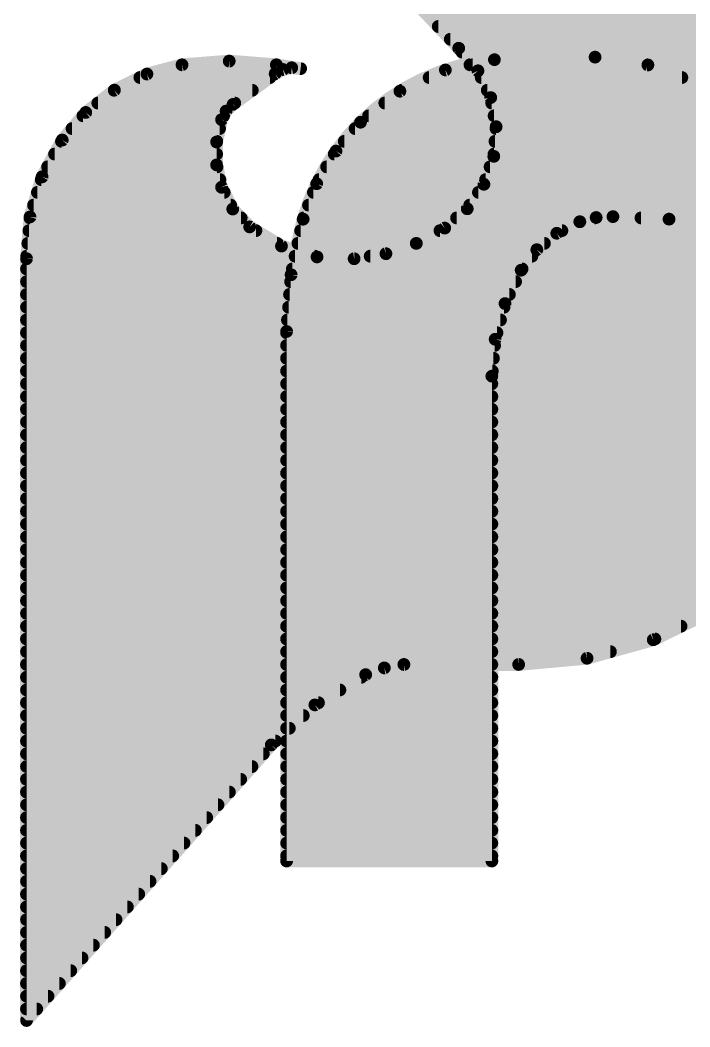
# Model space of a CAD drawing. Extents: x -19 to 88, y -11 to 23.
# Drawn here: x 7.607 to 8.942, y 18.405 to 20.409 of the extents above; entities that cross this region are included whole.
import ezdxf

# ---------------------------------------------------------------- set-up
doc = ezdxf.new("R2010")
doc.units = 0
for name, color, linetype in [('21', 53, 'CONTINUOUS'), ('22', 53, 'CONTINUOUS'), ('23', 53, 'CONTINUOUS')]:
    doc.layers.add(name, color=color, linetype=linetype)

msp = doc.modelspace()

# ---------------------------------------------------------------- linework, layer by layer
at = {"layer": '21', "const_width": 0.0254}
for points in [[(8.3356, 20.5074), (8.4811, 20.353)], [(8.4164, 20.4216), (9.4376, 20.4216)], [(8.4404, 20.3962), (9.4467, 20.3962)], [(8.4643, 20.3708), (9.4558, 20.3708)], [(8.4811, 20.353), (8.5194, 20.3081)], [(8.4876, 20.3454), (9.4621, 20.3454)], [(7.9299, 20.32), (7.86, 20.3016)], [(8.0239, 20.3274), (7.9299, 20.32)], [(7.9299, 20.32), (8.1179, 20.32)], [(8.1179, 20.32), (8.0239, 20.3274)], [(8.1154, 20.3022), (8.1311, 20.3106)], [(8.1662, 20.3124), (8.1179, 20.32)], [(8.1311, 20.3106), (8.1485, 20.3141)], [(8.1485, 20.3141), (8.1662, 20.3124)], [(8.5092, 20.32), (9.4672, 20.32)], [(7.86, 20.3016), (7.7952, 20.2695)], [(7.8459, 20.2946), (8.1049, 20.2946)], [(8.0315, 20.2413), (8.1154, 20.3022)], [(8.5194, 20.3081), (8.5449, 20.2548)], [(8.5259, 20.2946), (9.4722, 20.2946)], [(7.7952, 20.2695), (7.7382, 20.2251)], [(7.7948, 20.2692), (8.0699, 20.2692)], [(8.538, 20.2692), (9.4773, 20.2692)], [(8.5449, 20.2548), (8.5556, 20.1967)], [(7.7622, 20.2438), (8.0349, 20.2438)], [(8.0177, 20.2279), (8.0315, 20.2413)], [(8.5469, 20.2438), (9.4798, 20.2438)], [(7.7382, 20.2251), (7.6912, 20.1701)], [(7.7325, 20.2184), (8.0127, 20.2184)], [(7.9988, 20.1663), (8.0087, 20.2108)], [(8.0087, 20.2108), (8.0177, 20.2279)], [(8.5516, 20.2184), (9.4806, 20.2184)], [(7.7108, 20.193), (8.0047, 20.193)], [(8.5556, 20.1967), (8.551, 20.1378)], [(8.5554, 20.193), (9.4814, 20.193)], [(7.6912, 20.1701), (7.6511, 20.0969)], [(7.6898, 20.1676), (7.9991, 20.1676)], [(7.9988, 20.1207), (7.9988, 20.1663)], [(8.5534, 20.1676), (9.4822, 20.1676)], [(7.6759, 20.1422), (7.9988, 20.1422)], [(8.551, 20.1378), (8.5314, 20.0821)], [(8.5514, 20.1422), (9.483, 20.1422)], [(7.662, 20.1168), (7.9996, 20.1168)], [(8.0087, 20.0762), (7.9988, 20.1207)], [(8.5436, 20.1168), (9.4838, 20.1168)], [(7.6511, 20.0969), (7.6271, 20.017)], [(7.6494, 20.0914), (8.0053, 20.0914)], [(8.5347, 20.0914), (9.4845, 20.0914)], [(8.0309, 20.0328), (8.0087, 20.0762)], [(8.5314, 20.0821), (8.498, 20.0334)], [(7.6418, 20.066), (8.0139, 20.066)], [(8.5204, 20.066), (9.4853, 20.066)], [(7.6341, 20.0406), (8.0269, 20.0406)], [(8.0646, 19.9974), (8.0309, 20.0328)], [(8.498, 20.0334), (8.4532, 19.9949)], [(8.503, 20.0406), (9.4815, 20.0406)], [(7.6271, 20.017), (7.6201, 19.9339)], [(7.6269, 20.0152), (8.0477, 20.0152)], [(8.4769, 20.0152), (9.4776, 20.0152)], [(7.6248, 19.9898), (8.0772, 19.9898)], [(8.128, 19.9592), (8.0646, 19.9974)], [(8.4532, 19.9949), (8.3968, 19.9645)], [(8.4437, 19.9898), (9.4738, 19.9898)], [(7.6227, 19.9644), (8.1194, 19.9644)], [(8.1988, 19.9376), (8.128, 19.9592)], [(8.3968, 19.9645), (8.3361, 19.944)], [(8.3965, 19.9644), (9.4699, 19.9644)], [(7.6201, 19.9339), (7.6201, 18.4175)], [(7.6205, 19.939), (8.1942, 19.939)], [(8.2728, 19.9339), (8.1988, 19.9376)], [(8.3361, 19.944), (8.2728, 19.9339)], [(8.3048, 19.939), (9.4661, 19.939)], [(7.6201, 19.9136), (9.4622, 19.9136)], [(7.6201, 19.8882), (9.4584, 19.8882)], [(7.6201, 19.8628), (9.4521, 19.8628)], [(7.6201, 19.8374), (9.4434, 19.8374)], [(7.6201, 19.812), (9.4346, 19.812)], [(7.6201, 19.7866), (9.4259, 19.7866)], [(7.6201, 19.7612), (9.4171, 19.7612)], [(7.6201, 19.7358), (9.4084, 19.7358)], [(7.6201, 19.7104), (9.3996, 19.7104)], [(7.6201, 19.685), (9.3891, 19.685)], [(7.6201, 19.6596), (9.3748, 19.6596)], [(7.6201, 19.6342), (9.3605, 19.6342)], [(7.6201, 19.6088), (9.3462, 19.6088)], [(7.6201, 19.5834), (9.3319, 19.5834)], [(7.6201, 19.558), (9.3176, 19.558)], [(7.6201, 19.5326), (9.3033, 19.5326)], [(7.6201, 19.5072), (9.2848, 19.5072)], [(7.6201, 19.4818), (9.2645, 19.4818)], [(7.6201, 19.4564), (9.2442, 19.4564)], [(7.6201, 19.431), (9.2239, 19.431)], [(7.6201, 19.4056), (9.2013, 19.4056)], [(7.6201, 19.3802), (9.1744, 19.3802)], [(7.6201, 19.3548), (9.1474, 19.3548)], [(7.6201, 19.3294), (9.1205, 19.3294)], [(7.6201, 19.304), (9.0889, 19.304)], [(7.6201, 19.2786), (9.0529, 19.2786)], [(7.6201, 19.2532), (9.0169, 19.2532)], [(7.6201, 19.2278), (8.9761, 19.2278)], [(8.8687, 19.1754), (8.9917, 19.2354)], [(7.6201, 19.2024), (8.924, 19.2024)], [(7.6201, 19.177), (8.8719, 19.177)], [(8.7368, 19.1386), (8.8687, 19.1754)], [(7.6201, 19.1516), (8.7834, 19.1516)], [(8.6005, 19.1262), (8.7368, 19.1386)], [(7.6201, 19.1262), (8.6005, 19.1262)], [(8.2957, 19.1059), (8.3329, 19.1194)], [(8.3329, 19.1194), (8.3719, 19.1262)], [(8.3719, 19.1262), (8.6005, 19.1262)], [(7.6201, 19.1008), (8.2871, 19.1008)], [(8.1945, 19.0457), (8.2957, 19.1059)], [(7.6201, 19.0754), (8.2444, 19.0754)], [(7.6201, 19.05), (8.2017, 19.05)], [(8.1077, 18.9662), (8.1945, 19.0457)], [(7.6201, 19.0246), (8.1714, 19.0246)], [(7.6201, 18.9992), (8.1437, 18.9992)], [(7.6201, 18.9738), (8.116, 18.9738)], [(7.6201, 18.4175), (8.1077, 18.9662)], [(7.6201, 18.9484), (8.0919, 18.9484)], [(7.6201, 18.923), (8.0693, 18.923)], [(7.6201, 18.8976), (8.0467, 18.8976)], [(7.6201, 18.8722), (8.0242, 18.8722)], [(7.6201, 18.8468), (8.0016, 18.8468)], [(7.6201, 18.8214), (7.979, 18.8214)], [(7.6201, 18.796), (7.9565, 18.796)], [(7.6201, 18.7706), (7.9339, 18.7706)], [(7.6201, 18.7452), (7.9113, 18.7452)], [(7.6201, 18.7198), (7.8887, 18.7198)], [(7.6201, 18.6944), (7.8662, 18.6944)], [(7.6201, 18.669), (7.8436, 18.669)], [(7.6201, 18.6436), (7.821, 18.6436)], [(7.6201, 18.6182), (7.7985, 18.6182)], [(7.6201, 18.5928), (7.7759, 18.5928)], [(7.6201, 18.5674), (7.7533, 18.5674)], [(7.6201, 18.542), (7.7307, 18.542)], [(7.6201, 18.5166), (7.7082, 18.5166)], [(7.6201, 18.4912), (7.6856, 18.4912)], [(7.6201, 18.4658), (7.663, 18.4658)], [(7.6201, 18.4404), (7.6404, 18.4404)]]:
    msp.add_lwpolyline(points, dxfattribs=at)
at = {"layer": '21', "const_width": 0.0127}
for points in [[(8.4404, 20.4026, 1), (8.4404, 20.3898)], [(8.4643, 20.3772, 1), (8.4643, 20.3645)], [(8.4859, 20.3571, 1), (8.4763, 20.3489)], [(8.4765, 20.3486, 1), (8.4857, 20.3574)], [(8.4876, 20.3518, 1), (8.4876, 20.3391)], [(7.9299, 20.3264, 1), (7.9299, 20.3136)], [(7.9294, 20.3263, 1), (7.9304, 20.3137)], [(7.9315, 20.3139, 1), (7.9283, 20.3261)], [(8.0244, 20.3337, 1), (8.0234, 20.321)], [(8.0244, 20.321, 1), (8.0234, 20.3337)], [(8.1189, 20.3263, 1), (8.1169, 20.3137)], [(8.1174, 20.3137, 1), (8.1184, 20.3263)], [(8.1179, 20.3136, 1), (8.1179, 20.3264)], [(8.1298, 20.3168, 1), (8.1323, 20.3044)], [(8.1341, 20.305, 1), (8.1281, 20.3162)], [(8.1491, 20.3204, 1), (8.1479, 20.3078)], [(8.1498, 20.3079, 1), (8.1472, 20.3203)], [(8.1652, 20.3061, 1), (8.1672, 20.3187)], [(8.1656, 20.3061, 1), (8.1668, 20.3187)], [(8.5092, 20.3264, 1), (8.5092, 20.3136)], [(7.8459, 20.301, 1), (7.8459, 20.2883)], [(7.8584, 20.3077, 1), (7.8616, 20.2954)], [(7.8628, 20.2959, 1), (7.8572, 20.3073)], [(8.1049, 20.2883, 1), (8.1049, 20.301)], [(8.1124, 20.3078, 1), (8.1184, 20.2966)], [(8.1191, 20.2971, 1), (8.1117, 20.3073)], [(8.5252, 20.3108, 1), (8.5137, 20.3053)], [(8.5146, 20.3039, 1), (8.5243, 20.3122)], [(8.5259, 20.301, 1), (8.5259, 20.2883)], [(7.7948, 20.2756, 1), (7.7948, 20.2629)], [(7.7924, 20.2752, 1), (7.798, 20.2638)], [(7.7991, 20.2645, 1), (7.7913, 20.2745)], [(8.0699, 20.2629, 1), (8.0699, 20.2756)], [(8.538, 20.2756, 1), (8.538, 20.2629)], [(8.5511, 20.2559, 1), (8.5386, 20.2536)], [(8.5391, 20.252, 1), (8.5506, 20.2575)], [(7.7622, 20.2502, 1), (7.7622, 20.2374)], [(8.0278, 20.2464, 1), (8.0352, 20.2362)], [(8.0359, 20.2368, 1), (8.0271, 20.2458)], [(8.0349, 20.2374, 1), (8.0349, 20.2502)], [(8.5469, 20.2502, 1), (8.5469, 20.2374)], [(7.7325, 20.2248, 1), (7.7325, 20.2121)], [(7.7343, 20.2301, 1), (7.7421, 20.2201)], [(7.743, 20.221, 1), (7.7333, 20.2292)], [(8.0149, 20.2094, 1), (8.0025, 20.2122)], [(8.0133, 20.2324, 1), (8.0221, 20.2233)], [(8.0233, 20.2249, 1), (8.0121, 20.2308)], [(8.0127, 20.2121, 1), (8.0127, 20.2248)], [(8.5516, 20.2248, 1), (8.5516, 20.2121)], [(7.7108, 20.1994, 1), (7.7108, 20.1867)], [(8.0031, 20.2138, 1), (8.0143, 20.2078)], [(8.0047, 20.1867, 1), (8.0047, 20.1994)], [(8.5554, 20.1994, 1), (8.5554, 20.1867)], [(8.562, 20.1962, 1), (8.5493, 20.1972)], [(8.5494, 20.1955, 1), (8.5619, 20.1978)], [(7.6968, 20.167, 1), (7.6856, 20.1732)], [(7.6898, 20.174, 1), (7.6898, 20.1612)], [(7.6864, 20.1742, 1), (7.696, 20.166)], [(8.0051, 20.1663, 1), (7.9924, 20.1663)], [(7.9926, 20.1677, 1), (8.005, 20.1649)], [(7.9991, 20.1612, 1), (7.9991, 20.174)], [(8.5534, 20.174, 1), (8.5534, 20.1612)], [(7.6759, 20.1486, 1), (7.6759, 20.1359)], [(7.9988, 20.1359, 1), (7.9988, 20.1486)], [(8.5447, 20.1383, 1), (8.5574, 20.1373)], [(8.5514, 20.1486, 1), (8.5514, 20.1359)], [(8.557, 20.1357, 1), (8.5451, 20.1399)], [(7.662, 20.1232, 1), (7.662, 20.1105)], [(7.9924, 20.1207, 1), (8.0051, 20.1207)], [(8.005, 20.1221, 1), (7.9926, 20.1193)], [(7.9996, 20.1105, 1), (7.9996, 20.1232)], [(8.5436, 20.1232, 1), (8.5436, 20.1105)], [(7.6494, 20.0978, 1), (7.6494, 20.085)], [(7.6455, 20.1, 1), (7.6567, 20.0939)], [(7.6572, 20.0951, 1), (7.645, 20.0988)], [(8.0053, 20.085, 1), (8.0053, 20.0978)], [(8.5347, 20.0978, 1), (8.5347, 20.085)], [(8.0144, 20.0791, 1), (8.003, 20.0733)], [(8.0025, 20.0748, 1), (8.0149, 20.0776)], [(8.5254, 20.0842, 1), (8.5374, 20.08)], [(8.5366, 20.0785, 1), (8.5262, 20.0857)], [(7.6418, 20.0724, 1), (7.6418, 20.0597)], [(8.0139, 20.0597, 1), (8.0139, 20.0724)], [(8.5204, 20.0724, 1), (8.5204, 20.0597)], [(7.6341, 20.047, 1), (7.6341, 20.0343)], [(8.0355, 20.0371, 1), (8.0263, 20.0284)], [(8.0253, 20.0299, 1), (8.0366, 20.0356)], [(8.0269, 20.0343, 1), (8.0269, 20.047)], [(8.4928, 20.0369, 1), (8.5033, 20.0298)], [(8.5022, 20.0285, 1), (8.4939, 20.0382)], [(8.503, 20.047, 1), (8.503, 20.0343)], [(7.6269, 20.0216, 1), (7.6269, 20.0088)], [(7.6334, 20.0165, 1), (7.6207, 20.0176)], [(7.621, 20.0189, 1), (7.6331, 20.0152)], [(8.0477, 20.0088, 1), (8.0477, 20.0216)], [(8.4769, 20.0216, 1), (8.4769, 20.0088)], [(7.6248, 19.9962, 1), (7.6248, 19.9835)], [(8.0679, 20.0028, 1), (8.0613, 19.992)], [(8.06, 19.993, 1), (8.0692, 20.0018)], [(8.0772, 19.9835, 1), (8.0772, 19.9962)], [(8.4437, 19.9962, 1), (8.4437, 19.9835)], [(8.4491, 19.9997, 1), (8.4573, 19.9901)], [(8.4562, 19.9893, 1), (8.4502, 20.0005)], [(7.6227, 19.9708, 1), (7.6227, 19.9581)], [(8.1194, 19.9581, 1), (8.1194, 19.9708)], [(8.1299, 19.9653, 1), (8.1262, 19.9531)], [(8.1247, 19.9537, 1), (8.1313, 19.9646)], [(8.3965, 19.9708, 1), (8.3965, 19.9581)], [(8.3938, 19.9701, 1), (8.3998, 19.9589)], [(8.3988, 19.9585, 1), (8.3948, 19.9705)], [(7.6265, 19.9339, 1), (7.6138, 19.9339)], [(7.6205, 19.9454, 1), (7.6205, 19.9326)], [(8.1992, 19.9439, 1), (8.1985, 19.9312)], [(8.1942, 19.9326, 1), (8.1942, 19.9454)], [(8.197, 19.9315, 1), (8.2007, 19.9436)], [(8.2718, 19.9402, 1), (8.2738, 19.9276)], [(8.2725, 19.9276, 1), (8.2731, 19.9402)], [(8.3048, 19.9454, 1), (8.3048, 19.9326)], [(8.3341, 19.95, 1), (8.3381, 19.938)], [(8.3371, 19.9377, 1), (8.3351, 19.9502)], [(7.6138, 19.9344, 1), (7.6264, 19.9334)], [(7.6201, 19.92, 1), (7.6201, 19.9073)], [(7.6201, 19.8946, 1), (7.6201, 19.8819)], [(7.6201, 19.8692, 1), (7.6201, 19.8564)], [(7.6201, 19.8438, 1), (7.6201, 19.8311)], [(7.6201, 19.8184, 1), (7.6201, 19.8056)], [(7.6201, 19.793, 1), (7.6201, 19.7802)], [(7.6201, 19.7676, 1), (7.6201, 19.7549)], [(7.6201, 19.7422, 1), (7.6201, 19.7294)], [(7.6201, 19.7168, 1), (7.6201, 19.704)], [(7.6201, 19.6914, 1), (7.6201, 19.6787)], [(7.6201, 19.666, 1), (7.6201, 19.6532)], [(7.6201, 19.6406, 1), (7.6201, 19.6278)], [(7.6201, 19.6152, 1), (7.6201, 19.6025)], [(7.6201, 19.5898, 1), (7.6201, 19.577)], [(7.6201, 19.5644, 1), (7.6201, 19.5516)], [(7.6201, 19.539, 1), (7.6201, 19.5263)], [(7.6201, 19.5136, 1), (7.6201, 19.5008)], [(7.6201, 19.4882, 1), (7.6201, 19.4754)], [(7.6201, 19.4628, 1), (7.6201, 19.4501)], [(7.6201, 19.4374, 1), (7.6201, 19.4246)], [(7.6201, 19.412, 1), (7.6201, 19.3992)], [(7.6201, 19.3866, 1), (7.6201, 19.3739)], [(7.6201, 19.3612, 1), (7.6201, 19.3484)], [(7.6201, 19.3358, 1), (7.6201, 19.323)], [(7.6201, 19.3104, 1), (7.6201, 19.2977)], [(7.6201, 19.285, 1), (7.6201, 19.2722)], [(7.6201, 19.2596, 1), (7.6201, 19.2468)], [(7.6201, 19.2342, 1), (7.6201, 19.2215)], [(7.6201, 19.2088, 1), (7.6201, 19.196)], [(8.924, 19.196, 1), (8.924, 19.2088)], [(7.6201, 19.1834, 1), (7.6201, 19.1706)], [(8.8659, 19.1811, 1), (8.8714, 19.1697)], [(8.8704, 19.1693, 1), (8.867, 19.1815)], [(8.8719, 19.1706, 1), (8.8719, 19.1834)], [(7.6201, 19.158, 1), (7.6201, 19.1453)], [(8.7834, 19.1453, 1), (8.7834, 19.158)], [(8.7351, 19.1447, 1), (8.7385, 19.1325)], [(8.7374, 19.1323, 1), (8.7362, 19.1449)], [(7.6201, 19.1326, 1), (7.6201, 19.1198)], [(8.3318, 19.1256, 1), (8.334, 19.1131)], [(8.3351, 19.1134, 1), (8.3308, 19.1253)], [(8.3719, 19.1326, 1), (8.3719, 19.1198)], [(8.373, 19.1199, 1), (8.3708, 19.1325)], [(8.5999, 19.1325, 1), (8.6011, 19.1199)], [(8.6005, 19.1198, 1), (8.6005, 19.1326)], [(8.6005, 19.1198, 1), (8.6005, 19.1326)], [(7.6201, 19.1072, 1), (7.6201, 19.0944)], [(8.2871, 19.0944, 1), (8.2871, 19.1072)], [(8.2935, 19.1119, 1), (8.2979, 19.0999)], [(8.2989, 19.1004, 1), (8.2925, 19.1114)], [(7.6201, 19.0818, 1), (7.6201, 19.0691)], [(8.2444, 19.0691, 1), (8.2444, 19.0818)], [(7.6201, 19.0564, 1), (7.6201, 19.0436)], [(8.2017, 19.0436, 1), (8.2017, 19.0564)], [(8.1913, 19.0512, 1), (8.1977, 19.0403)], [(8.1988, 19.0411, 1), (8.1902, 19.0504)], [(7.6201, 19.031, 1), (7.6201, 19.0182)], [(8.1714, 19.0182, 1), (8.1714, 19.031)], [(7.6201, 19.0056, 1), (7.6201, 18.9929)], [(8.1437, 18.9929, 1), (8.1437, 19.0056)], [(7.6201, 18.9802, 1), (7.6201, 18.9674)], [(8.1124, 18.962, 1), (8.103, 18.9704)], [(8.116, 18.9674, 1), (8.116, 18.9802)], [(7.6201, 18.9548, 1), (7.6201, 18.942)], [(8.0919, 18.942, 1), (8.0919, 18.9548)], [(8.1034, 18.9709, 1), (8.112, 18.9615)], [(7.6201, 18.9294, 1), (7.6201, 18.9167)], [(8.0693, 18.9167, 1), (8.0693, 18.9294)], [(7.6201, 18.904, 1), (7.6201, 18.8912)], [(8.0467, 18.8912, 1), (8.0467, 18.904)], [(7.6201, 18.8786, 1), (7.6201, 18.8658)], [(8.0242, 18.8658, 1), (8.0242, 18.8786)], [(7.6201, 18.8532, 1), (7.6201, 18.8405)], [(8.0016, 18.8405, 1), (8.0016, 18.8532)], [(7.6201, 18.8278, 1), (7.6201, 18.815)], [(7.979, 18.815, 1), (7.979, 18.8278)], [(7.6201, 18.8024, 1), (7.6201, 18.7896)], [(7.9565, 18.7896, 1), (7.9565, 18.8024)], [(7.6201, 18.777, 1), (7.6201, 18.7643)], [(7.9339, 18.7643, 1), (7.9339, 18.777)], [(7.6201, 18.7516, 1), (7.6201, 18.7388)], [(7.9113, 18.7388, 1), (7.9113, 18.7516)], [(7.6201, 18.7262, 1), (7.6201, 18.7134)], [(7.8887, 18.7134, 1), (7.8887, 18.7262)], [(7.6201, 18.7008, 1), (7.6201, 18.6881)], [(7.8662, 18.6881, 1), (7.8662, 18.7008)], [(7.6201, 18.6754, 1), (7.6201, 18.6626)], [(7.8436, 18.6626, 1), (7.8436, 18.6754)], [(7.6201, 18.65, 1), (7.6201, 18.6372)], [(7.821, 18.6372, 1), (7.821, 18.65)], [(7.6201, 18.6246, 1), (7.6201, 18.6119)], [(7.7985, 18.6119, 1), (7.7985, 18.6246)], [(7.6201, 18.5992, 1), (7.6201, 18.5864)], [(7.7759, 18.5864, 1), (7.7759, 18.5992)], [(7.6201, 18.5738, 1), (7.6201, 18.561)], [(7.7533, 18.561, 1), (7.7533, 18.5738)], [(7.6201, 18.5484, 1), (7.6201, 18.5357)], [(7.7307, 18.5357, 1), (7.7307, 18.5484)], [(7.6201, 18.523, 1), (7.6201, 18.5102)], [(7.7082, 18.5102, 1), (7.7082, 18.523)], [(7.6201, 18.4976, 1), (7.6201, 18.4848)], [(7.6856, 18.4848, 1), (7.6856, 18.4976)], [(7.6201, 18.4722, 1), (7.6201, 18.4595)], [(7.663, 18.4595, 1), (7.663, 18.4722)], [(7.6201, 18.4468, 1), (7.6201, 18.434)], [(7.6404, 18.434, 1), (7.6404, 18.4468)], [(7.6154, 18.4217, 1), (7.6248, 18.4133)], [(7.6138, 18.4175, 1), (7.6265, 18.4175)]]:
    msp.add_lwpolyline(points, format="xyb", dxfattribs=at)
at = {"layer": '22'}
for points, const_width in [([(8.5522, 20.3302, 0.1741), (8.2855, 20.2057)], 0.0254), ([(8.7528, 20.3352, 0.0335), (8.5522, 20.3302)], 0.0254), ([(8.552, 20.3365, 1), (8.5524, 20.3239)], 0.0127), ([(8.5516, 20.3365, 1), (8.5528, 20.3239)], 0.0127), ([(8.5535, 20.324, 1), (8.5509, 20.3364)], 0.0127), ([(8.5528, 20.3239, 1), (8.5516, 20.3365)], 0.0127), ([(8.7537, 20.3415, 1), (8.7519, 20.3289)], 0.0127), ([(9.0475, 20.226, 0.1577), (8.7528, 20.3352)], 0.0254), ([(8.7531, 20.3415, 1), (8.7525, 20.3289)], 0.0127), ([(8.753, 20.3289, 1), (8.7526, 20.3415)], 0.0127), ([(8.7525, 20.3289, 1), (8.7531, 20.3415)], 0.0127), ([(8.4532, 20.3159, 1), (8.4558, 20.3035)], 0.0127), ([(8.4572, 20.3039, 1), (8.4518, 20.3154)], 0.0127), ([(8.5036, 20.3264, 1), (8.5036, 20.3136)], 0.0127), ([(8.8602, 20.3257, 1), (8.8558, 20.3138)], 0.0127), ([(8.856, 20.3136, 1), (8.856, 20.3264)], 0.0127), ([(8.857, 20.3134, 1), (8.8589, 20.326)], 0.0127), ([(8.4222, 20.301, 1), (8.4222, 20.2883)], 0.0127), ([(8.9257, 20.2883, 1), (8.9257, 20.301)], 0.0127), ([(8.3678, 20.2756, 1), (8.3678, 20.2629)], 0.0127), ([(8.3613, 20.2732, 1), (8.3667, 20.2617)], 0.0127), ([(8.3679, 20.2624, 1), (8.3601, 20.2724)], 0.0127), ([(8.3339, 20.2502, 1), (8.3339, 20.2374)], 0.0127), ([(8.3016, 20.2248, 1), (8.3016, 20.2121)], 0.0127), ([(8.2855, 20.2057, 0.1281), (8.1712, 20.0127)], 0.0254), ([(8.2747, 20.1994, 1), (8.2747, 20.1867)], 0.0127), ([(8.2816, 20.2107, 1), (8.2894, 20.2007)], 0.0127), ([(8.281, 20.2102, 1), (8.29, 20.2012)], 0.0127), ([(8.2903, 20.2016, 1), (8.2807, 20.2098)], 0.0127), ([(8.29, 20.2012, 1), (8.281, 20.2102)], 0.0127), ([(8.2531, 20.174, 1), (8.2531, 20.1612)], 0.0127), ([(8.2331, 20.1486, 1), (8.2331, 20.1359)], 0.0127), ([(8.2318, 20.1523, 1), (8.2414, 20.1441)], 0.0127), ([(8.2421, 20.1449, 1), (8.2311, 20.1514)], 0.0127), ([(8.218, 20.1232, 1), (8.218, 20.1105)], 0.0127), ([(8.203, 20.0978, 1), (8.203, 20.085)], 0.0127), ([(8.1927, 20.0865, 1), (8.2036, 20.08)], 0.0127), ([(8.2041, 20.081, 1), (8.1922, 20.0855)], 0.0127), ([(8.1916, 20.0724, 1), (8.1916, 20.0597)], 0.0127), ([(8.1819, 20.047, 1), (8.1819, 20.0343)], 0.0127), ([(8.1712, 20.0127, 0.0668), (8.1382, 19.7891)], 0.0254), ([(8.1653, 20.015, 1), (8.1771, 20.0104)], 0.0127), ([(8.1774, 20.0114, 1), (8.165, 20.014)], 0.0127), ([(8.1773, 20.0109, 1), (8.1651, 20.0145)], 0.0127), ([(8.1722, 20.0216, 1), (8.1722, 20.0088)], 0.0127), ([(8.7884, 20.0177, 0.0992), (8.7224, 20.0076)], 0.0254), ([(8.7546, 20.0223, 1), (8.7552, 20.0096)], 0.0127), ([(8.7521, 20.0088, 1), (8.7521, 20.0216)], 0.0127), ([(8.7565, 20.0098, 1), (8.7533, 20.0221)], 0.0127), ([(8.7887, 20.024, 1), (8.7881, 20.0114)], 0.0127), ([(8.7884, 20.0177, 0.0006), (8.9002, 20.0127)], 0.0254), ([(8.7887, 20.024, 1), (8.7881, 20.0114)], 0.0127), ([(8.7887, 20.0114, 1), (8.7881, 20.024)], 0.0127), ([(8.7881, 20.0114, 1), (8.7887, 20.024)], 0.0127), ([(8.8443, 20.0216, 1), (8.8443, 20.0088)], 0.0127), ([(8.9012, 20.019, 1), (8.8992, 20.0064)], 0.0127), ([(9.0602, 19.9492, 0.1688), (8.9002, 20.0127)], 0.0254), ([(8.9005, 20.019, 1), (8.8999, 20.0064)], 0.0127), ([(8.8999, 20.0064, 1), (8.9005, 20.019)], 0.0127), ([(8.8999, 20.0064, 1), (8.9005, 20.019)], 0.0127), ([(8.1662, 19.9962, 1), (8.1662, 19.9835)], 0.0127), ([(8.1651, 20.0145, 1), (8.1773, 20.0109)], 0.0127), ([(8.7224, 20.0076, 0.1719), (8.6055, 19.9111)], 0.0254), ([(8.6867, 19.9835, 1), (8.6867, 19.9962)], 0.0127), ([(8.7208, 20.0138, 1), (8.724, 20.0014)], 0.0127), ([(8.7202, 20.0136, 1), (8.7246, 20.0016)], 0.0127), ([(8.7252, 20.0019, 1), (8.7196, 20.0133)], 0.0127), ([(8.7246, 20.0016, 1), (8.7202, 20.0136)], 0.0127), ([(8.6736, 19.9903, 1), (8.6792, 19.979)], 0.0127), ([(8.6804, 19.9797, 1), (8.6724, 19.9895)], 0.0127), ([(8.1607, 19.9708, 1), (8.1607, 19.9581)], 0.0127), ([(8.6327, 19.9568, 1), (8.6408, 19.947)], 0.0127), ([(8.6418, 19.948, 1), (8.6317, 19.9558)], 0.0127), ([(8.6519, 19.9581, 1), (8.6519, 19.9708)], 0.0127), ([(8.1552, 19.9454, 1), (8.1552, 19.9326)], 0.0127), ([(8.6269, 19.9326, 1), (8.6269, 19.9454)], 0.0127), ([(8.1497, 19.92, 1), (8.1497, 19.9073)], 0.0127), ([(8.6055, 19.9111, 0.136), (8.5471, 19.7002)], 0.0254), ([(8.6005, 19.915, 1), (8.6105, 19.9072)], 0.0127), ([(8.6112, 19.9083, 1), (8.5998, 19.9139)], 0.0127), ([(8.6109, 19.9078, 1), (8.6001, 19.9144)], 0.0127), ([(8.6074, 19.9073, 1), (8.6074, 19.92)], 0.0127), ([(8.1461, 19.8946, 1), (8.1461, 19.8819)], 0.0127), ([(8.1536, 19.9015, 1), (8.1409, 19.9025)], 0.0127), ([(8.141, 19.9033, 1), (8.1534, 19.9007)], 0.0127), ([(8.5944, 19.8819, 1), (8.5944, 19.8946)], 0.0127), ([(8.6001, 19.9144, 1), (8.6109, 19.9078)], 0.0127), ([(8.1441, 19.8692, 1), (8.1441, 19.8564)], 0.0127), ([(8.5821, 19.8564, 1), (8.5821, 19.8692)], 0.0127), ([(8.1421, 19.8438, 1), (8.1421, 19.8311)], 0.0127), ([(8.5677, 19.8475, 1), (8.5791, 19.8419)], 0.0127), ([(8.5795, 19.843, 1), (8.5673, 19.8464)], 0.0127), ([(8.5714, 19.8311, 1), (8.5714, 19.8438)], 0.0127), ([(8.14, 19.8184, 1), (8.14, 19.8056)], 0.0127), ([(8.5643, 19.8056, 1), (8.5643, 19.8184)], 0.0127), ([(8.1446, 19.7891, 1), (8.1319, 19.7891)], 0.0127), ([(8.1446, 19.7891, 1), (8.1319, 19.7891)], 0.0127), ([(8.1382, 19.793, 1), (8.1382, 19.7802)], 0.0127), ([(8.1319, 19.7896, 1), (8.1445, 19.7886)], 0.0127), ([(8.1319, 19.7892, 1), (8.1445, 19.789)], 0.0127), ([(8.5476, 19.7753, 1), (8.5598, 19.7719)], 0.0127), ([(8.56, 19.7731, 1), (8.5474, 19.7742)], 0.0127), ([(8.5573, 19.7802, 1), (8.5573, 19.793)], 0.0127), ([(8.1382, 19.7676, 1), (8.1382, 19.7549)], 0.0127), ([(8.5526, 19.7549, 1), (8.5526, 19.7676)], 0.0127), ([(8.1382, 19.7422, 1), (8.1382, 19.7294)], 0.0127), ([(8.5503, 19.7294, 1), (8.5503, 19.7422)], 0.0127), ([(8.1382, 19.7168, 1), (8.1382, 19.704)], 0.0127), ([(8.548, 19.704, 1), (8.548, 19.7168)], 0.0127), ([(8.5408, 19.7008, 1), (8.5534, 19.6996)], 0.0127), ([(8.5534, 19.7002, 1), (8.5408, 19.7002)], 0.0127), ([(8.5534, 19.7002, 1), (8.5408, 19.7002)], 0.0127), ([(8.5408, 19.7002, 1), (8.5534, 19.7002)], 0.0127), ([(8.1382, 19.6914, 1), (8.1382, 19.6787)], 0.0127), ([(8.5471, 19.6787, 1), (8.5471, 19.6914)], 0.0127), ([(8.1382, 19.666, 1), (8.1382, 19.6532)], 0.0127), ([(8.5471, 19.6532, 1), (8.5471, 19.666)], 0.0127), ([(8.1382, 19.6406, 1), (8.1382, 19.6278)], 0.0127), ([(8.5471, 19.6278, 1), (8.5471, 19.6406)], 0.0127), ([(8.1382, 19.6152, 1), (8.1382, 19.6025)], 0.0127), ([(8.5471, 19.6025, 1), (8.5471, 19.6152)], 0.0127), ([(8.1382, 19.5898, 1), (8.1382, 19.577)], 0.0127), ([(8.5471, 19.577, 1), (8.5471, 19.5898)], 0.0127), ([(8.1382, 19.5644, 1), (8.1382, 19.5516)], 0.0127), ([(8.5471, 19.5516, 1), (8.5471, 19.5644)], 0.0127), ([(8.1382, 19.539, 1), (8.1382, 19.5263)], 0.0127), ([(8.5471, 19.5263, 1), (8.5471, 19.539)], 0.0127), ([(8.1382, 19.5136, 1), (8.1382, 19.5008)], 0.0127), ([(8.5471, 19.5008, 1), (8.5471, 19.5136)], 0.0127), ([(8.1382, 19.4882, 1), (8.1382, 19.4754)], 0.0127), ([(8.5471, 19.4754, 1), (8.5471, 19.4882)], 0.0127), ([(8.1382, 19.4628, 1), (8.1382, 19.4501)], 0.0127), ([(8.5471, 19.4501, 1), (8.5471, 19.4628)], 0.0127), ([(8.1382, 19.4374, 1), (8.1382, 19.4246)], 0.0127), ([(8.5471, 19.4246, 1), (8.5471, 19.4374)], 0.0127), ([(8.1382, 19.412, 1), (8.1382, 19.3992)], 0.0127), ([(8.5471, 19.3992, 1), (8.5471, 19.412)], 0.0127), ([(8.1382, 19.3866, 1), (8.1382, 19.3739)], 0.0127), ([(8.5471, 19.3739, 1), (8.5471, 19.3866)], 0.0127), ([(8.1382, 19.3612, 1), (8.1382, 19.3484)], 0.0127), ([(8.5471, 19.3484, 1), (8.5471, 19.3612)], 0.0127), ([(8.1382, 19.3358, 1), (8.1382, 19.323)], 0.0127), ([(8.5471, 19.323, 1), (8.5471, 19.3358)], 0.0127), ([(8.1382, 19.3104, 1), (8.1382, 19.2977)], 0.0127), ([(8.5471, 19.2977, 1), (8.5471, 19.3104)], 0.0127), ([(8.1382, 19.285, 1), (8.1382, 19.2722)], 0.0127), ([(8.5471, 19.2722, 1), (8.5471, 19.285)], 0.0127), ([(8.1382, 19.2596, 1), (8.1382, 19.2468)], 0.0127), ([(8.5471, 19.2468, 1), (8.5471, 19.2596)], 0.0127), ([(8.1382, 19.2342, 1), (8.1382, 19.2215)], 0.0127), ([(8.5471, 19.2215, 1), (8.5471, 19.2342)], 0.0127), ([(8.1382, 19.2088, 1), (8.1382, 19.196)], 0.0127), ([(8.5471, 19.196, 1), (8.5471, 19.2088)], 0.0127), ([(8.1382, 19.1834, 1), (8.1382, 19.1706)], 0.0127), ([(8.5471, 19.1706, 1), (8.5471, 19.1834)], 0.0127), ([(8.1382, 19.158, 1), (8.1382, 19.1453)], 0.0127), ([(8.5471, 19.1453, 1), (8.5471, 19.158)], 0.0127), ([(8.1382, 19.1326, 1), (8.1382, 19.1198)], 0.0127), ([(8.5471, 19.1198, 1), (8.5471, 19.1326)], 0.0127), ([(8.1382, 19.1072, 1), (8.1382, 19.0944)], 0.0127), ([(8.5471, 19.0944, 1), (8.5471, 19.1072)], 0.0127), ([(8.1382, 19.0818, 1), (8.1382, 19.0691)], 0.0127), ([(8.5471, 19.0691, 1), (8.5471, 19.0818)], 0.0127), ([(8.1382, 19.0564, 1), (8.1382, 19.0436)], 0.0127), ([(8.5471, 19.0436, 1), (8.5471, 19.0564)], 0.0127), ([(8.1382, 19.031, 1), (8.1382, 19.0182)], 0.0127), ([(8.5471, 19.0182, 1), (8.5471, 19.031)], 0.0127), ([(8.1382, 19.0056, 1), (8.1382, 18.9929)], 0.0127), ([(8.5471, 18.9929, 1), (8.5471, 19.0056)], 0.0127), ([(8.1382, 18.9802, 1), (8.1382, 18.9674)], 0.0127), ([(8.5471, 18.9674, 1), (8.5471, 18.9802)], 0.0127), ([(8.1382, 18.9548, 1), (8.1382, 18.942)], 0.0127), ([(8.5471, 18.942, 1), (8.5471, 18.9548)], 0.0127), ([(8.1382, 18.9294, 1), (8.1382, 18.9167)], 0.0127), ([(8.5471, 18.9167, 1), (8.5471, 18.9294)], 0.0127), ([(8.1382, 18.904, 1), (8.1382, 18.8912)], 0.0127), ([(8.5471, 18.8912, 1), (8.5471, 18.904)], 0.0127), ([(8.1382, 18.8786, 1), (8.1382, 18.8658)], 0.0127), ([(8.5471, 18.8658, 1), (8.5471, 18.8786)], 0.0127), ([(8.1382, 18.8532, 1), (8.1382, 18.8405)], 0.0127), ([(8.5471, 18.8405, 1), (8.5471, 18.8532)], 0.0127), ([(8.1382, 18.8278, 1), (8.1382, 18.815)], 0.0127), ([(8.5471, 18.815, 1), (8.5471, 18.8278)], 0.0127), ([(8.1382, 18.8024, 1), (8.1382, 18.7896)], 0.0127), ([(8.5471, 18.7896, 1), (8.5471, 18.8024)], 0.0127), ([(8.1382, 18.777, 1), (8.1382, 18.7643)], 0.0127), ([(8.5471, 18.7643, 1), (8.5471, 18.777)], 0.0127), ([(8.1382, 18.7516, 1), (8.1382, 18.7388)], 0.0127), ([(8.1382, 18.7414, 1), (8.1382, 18.7286)], 0.0127), ([(8.1382, 18.7414, 1), (8.1382, 18.7286)], 0.0127), ([(8.1319, 18.735, 1), (8.1446, 18.735)], 0.0127), ([(8.1319, 18.735, 1), (8.1446, 18.735)], 0.0127), ([(8.5408, 18.735, 1), (8.5534, 18.735)], 0.0127), ([(8.5408, 18.735, 1), (8.5534, 18.735)], 0.0127), ([(8.5471, 18.7388, 1), (8.5471, 18.7516)], 0.0127), ([(8.5471, 18.7286, 1), (8.5471, 18.7414)], 0.0127), ([(8.5471, 18.7286, 1), (8.5471, 18.7414)], 0.0127)]:
    msp.add_lwpolyline(points, format="xyb", dxfattribs=dict(at, const_width=const_width))
at = {"layer": '22', "const_width": 0.0254}
for points in [[(8.5522, 20.3302), (8.4545, 20.3097)], [(8.7528, 20.3352), (8.5522, 20.3302)], [(8.858, 20.3197), (8.7528, 20.3352)], [(8.4545, 20.3097), (8.364, 20.2674)], [(8.5036, 20.32), (8.856, 20.32)], [(8.9576, 20.2828), (8.858, 20.3197)], [(8.4222, 20.2946), (8.9257, 20.2946)], [(8.3678, 20.2692), (8.9791, 20.2692)], [(8.364, 20.2674), (8.2855, 20.2057)], [(8.3339, 20.2438), (9.0193, 20.2438)], [(8.3016, 20.2184), (9.0559, 20.2184)], [(8.2855, 20.2057), (8.2366, 20.1482)], [(8.2747, 20.193), (9.0841, 20.193)], [(8.2531, 20.1676), (9.1079, 20.1676)], [(8.2366, 20.1482), (8.1981, 20.0832)], [(8.2331, 20.1422), (9.1295, 20.1422)], [(8.218, 20.1168), (9.1487, 20.1168)], [(8.203, 20.0914), (9.1682, 20.0914)], [(8.1981, 20.0832), (8.1712, 20.0127)], [(8.1916, 20.066), (9.6037, 20.066)], [(8.1819, 20.0406), (9.6037, 20.0406)], [(8.1712, 20.0127), (8.1472, 19.902)], [(8.1722, 20.0152), (8.7521, 20.0152)], [(8.7224, 20.0076), (8.7549, 20.0159)], [(8.7549, 20.0159), (8.7884, 20.0177)], [(8.7884, 20.0177), (8.9002, 20.0127)], [(8.8443, 20.0152), (9.6037, 20.0152)], [(8.9002, 20.0127), (8.9578, 20.0037)], [(8.1662, 19.9898), (8.6867, 19.9898)], [(8.6764, 19.9846), (8.7224, 20.0076)], [(8.6368, 19.9519), (8.6764, 19.9846)], [(8.1607, 19.9644), (8.6519, 19.9644)], [(8.6055, 19.9111), (8.6368, 19.9519)], [(8.1552, 19.939), (8.6269, 19.939)], [(8.1497, 19.9136), (8.6074, 19.9136)], [(8.5734, 19.8447), (8.6055, 19.9111)], [(8.1472, 19.902), (8.1382, 19.7891)], [(8.1461, 19.8882), (8.5944, 19.8882)], [(8.1441, 19.8628), (8.5821, 19.8628)], [(8.1421, 19.8374), (8.5714, 19.8374)], [(8.5537, 19.7736), (8.5734, 19.8447)], [(8.14, 19.812), (8.5643, 19.812)], [(8.1382, 19.7891), (8.1382, 18.735)], [(8.1382, 19.7891), (8.1382, 18.735)], [(8.1382, 19.7866), (8.5573, 19.7866)], [(8.5471, 19.7002), (8.5537, 19.7736)], [(8.1382, 19.7612), (8.5526, 19.7612)], [(8.1382, 19.7358), (8.5503, 19.7358)], [(8.1382, 19.7104), (8.548, 19.7104)], [(8.5471, 18.735), (8.5471, 19.7002)], [(8.5471, 18.735), (8.5471, 19.7002)], [(8.1382, 19.685), (8.5471, 19.685)], [(8.1382, 19.6596), (8.5471, 19.6596)], [(8.1382, 19.6342), (8.5471, 19.6342)], [(8.1382, 19.6088), (8.5471, 19.6088)], [(8.1382, 19.5834), (8.5471, 19.5834)], [(8.1382, 19.558), (8.5471, 19.558)], [(8.1382, 19.5326), (8.5471, 19.5326)], [(8.1382, 19.5072), (8.5471, 19.5072)], [(8.1382, 19.4818), (8.5471, 19.4818)], [(8.1382, 19.4564), (8.5471, 19.4564)], [(8.1382, 19.431), (8.5471, 19.431)], [(8.1382, 19.4056), (8.5471, 19.4056)], [(8.1382, 19.3802), (8.5471, 19.3802)], [(8.1382, 19.3548), (8.5471, 19.3548)], [(8.1382, 19.3294), (8.5471, 19.3294)], [(8.1382, 19.304), (8.5471, 19.304)], [(8.1382, 19.2786), (8.5471, 19.2786)], [(8.1382, 19.2532), (8.5471, 19.2532)], [(8.1382, 19.2278), (8.5471, 19.2278)], [(8.1382, 19.2024), (8.5471, 19.2024)], [(8.1382, 19.177), (8.5471, 19.177)], [(8.1382, 19.1516), (8.5471, 19.1516)], [(8.1382, 19.1262), (8.5471, 19.1262)], [(8.1382, 19.1008), (8.5471, 19.1008)], [(8.1382, 19.0754), (8.5471, 19.0754)], [(8.1382, 19.05), (8.5471, 19.05)], [(8.1382, 19.0246), (8.5471, 19.0246)], [(8.1382, 18.9992), (8.5471, 18.9992)], [(8.1382, 18.9738), (8.5471, 18.9738)], [(8.1382, 18.9484), (8.5471, 18.9484)], [(8.1382, 18.923), (8.5471, 18.923)], [(8.1382, 18.8976), (8.5471, 18.8976)], [(8.1382, 18.8722), (8.5471, 18.8722)], [(8.1382, 18.8468), (8.5471, 18.8468)], [(8.1382, 18.8214), (8.5471, 18.8214)], [(8.1382, 18.796), (8.5471, 18.796)], [(8.1382, 18.7706), (8.5471, 18.7706)], [(8.1382, 18.7452), (8.5471, 18.7452)], [(8.1382, 18.735), (8.5471, 18.735)], [(8.1382, 18.735), (8.5471, 18.735)]]:
    msp.add_lwpolyline(points, dxfattribs=at)
at = {"layer": '23'}
msp.add_point((7.62, 18.415), dxfattribs=at)

doc.saveas('drawing.dxf')
